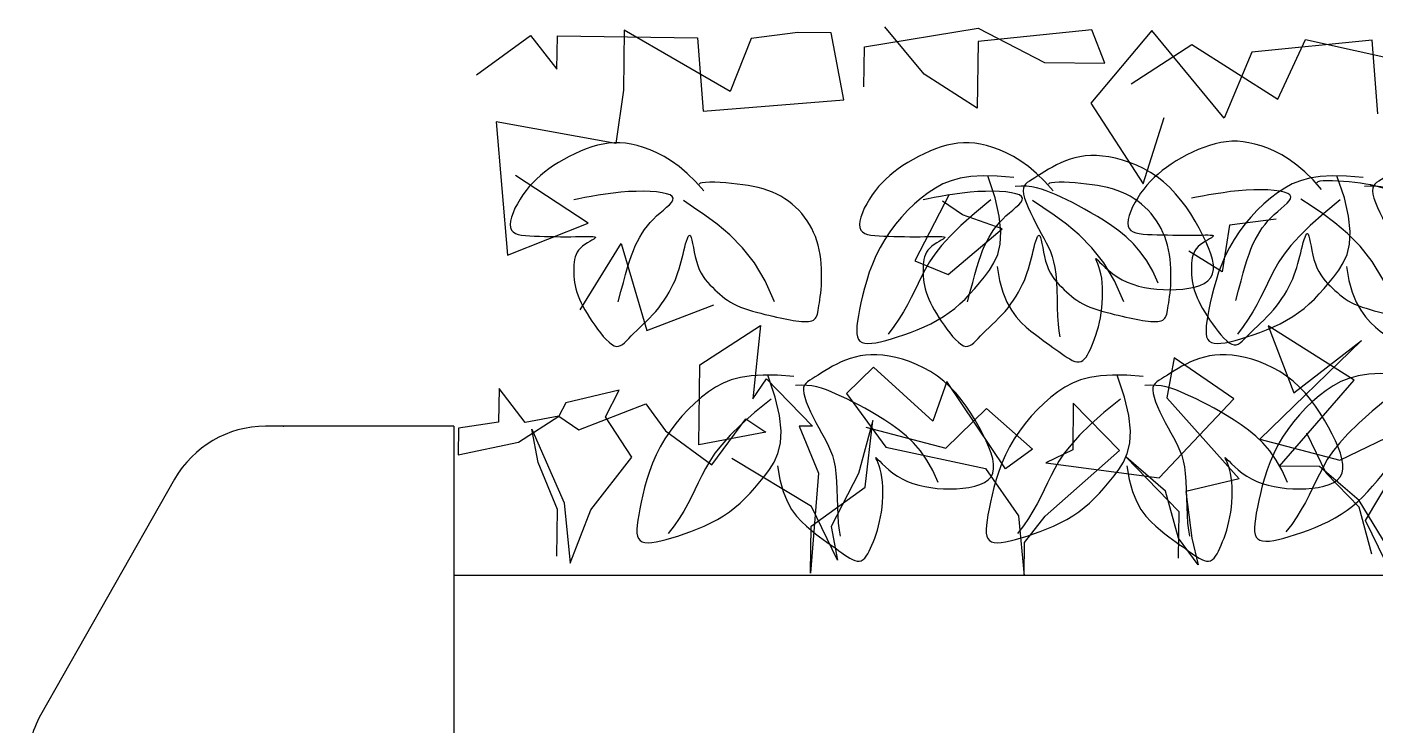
# Model space of a CAD drawing. Extents: x -1568 to -728, y -1287 to -990.
# Drawn here: x -955.934 to -952.704, y -1166.041 to -1164.368 of the extents above; entities that cross this region are included whole.
import ezdxf

# ---------------------------------------------------------------- set-up
doc = ezdxf.new("R2010")
doc.units = 0
doc.header["$LTSCALE"] = 5
doc.layers.get('0').update_dxf_attribs({"linetype": 'CONTINUOUS'})
for name, color, linetype in [('fz', 7, 'CONTINUOUS'), ('LH', 94, 'CONTINUOUS'), ('PP-COM', 7, 'CONTINUOUS'), ('尺寸标注', 2, 'CONTINUOUS'), ('绿化', 3, 'CONTINUOUS')]:
    doc.layers.add(name, color=color, linetype=linetype)

# ---------------------------------------------------------------- blocks, each defined once
blk = doc.blocks.new('cs2')
for p, q in [((4730.5877, 1071.789), (4730.1362, 1071.789)), ((4730.5877, 1071.789), (4730.5877, 1069.539)), ((4729.9188, 1071.6624), (4729.5975, 1071.0964))]:
    blk.add_line(p, q)
for centre, start, end in [((4730.1362, 1071.539), 90, 150.42), ((4729.815, 1070.973), 150.42, 180)]:
    blk.add_arc(centre, 0.25, start, end)
blk.add_point((4730.1798, 1071.789))
blk = doc.blocks.new('LIM43')
at = {"color": 98}
for p, q in [((942284.7649, 2579500.7787), (942284.7629, 2579500.6348)), ((942285.019, 2579500.6313), (942284.7649, 2579500.7787)), ((942285.1809, 2579500.773), (942285.0687, 2579500.7585)), ((942285.2609, 2579500.7719), (942285.1809, 2579500.773)), ((942285.2907, 2579500.6116), (942285.2609, 2579500.7719)), ((942285.3405, 2579500.7388), (942285.6132, 2579500.7831)), ((942285.4836, 2579500.6729), (942285.3891, 2579500.7861)), ((942285.8852, 2579500.7793), (942285.6127, 2579500.7511)), ((942285.6132, 2579500.7831), (942285.7721, 2579500.7009)), ((942286.0292, 2579500.7774), (942285.8828, 2579500.6035)), ((942285.9161, 2579500.699), (942285.8852, 2579500.7793)), ((942286.2023, 2579500.5672), (942286.0292, 2579500.7774)), ((942284.4114, 2579500.6716), (942284.5407, 2579500.7657)), ((942284.5407, 2579500.7657), (942284.6036, 2579500.6849)), ((942284.6036, 2579500.6849), (942284.6047, 2579500.7649)), ((942284.6047, 2579500.7649), (942284.9407, 2579500.7603)), ((942284.9407, 2579500.7603), (942284.9543, 2579500.5842)), ((942285.0687, 2579500.7585), (942285.019, 2579500.6313)), ((942285.6127, 2579500.7511), (942285.6105, 2579500.5912)), ((942285.9794, 2579500.6501), (942286.1247, 2579500.7441)), ((942286.1247, 2579500.7441), (942286.331, 2579500.6134)), ((942286.557, 2579500.7542), (942286.2685, 2579500.7261)), ((942286.331, 2579500.6134), (942286.397, 2579500.7564)), ((942286.397, 2579500.7564), (942286.7001, 2579500.6883)), ((942286.5706, 2579500.5781), (942286.557, 2579500.7542)), ((942285.3392, 2579500.6429), (942285.3405, 2579500.7388)), ((942286.2685, 2579500.7261), (942286.2023, 2579500.5672)), ((942285.7721, 2579500.7009), (942285.9161, 2579500.699)), ((942285.6105, 2579500.5912), (942285.4836, 2579500.6729)), ((942284.7629, 2579500.6348), (942284.7452, 2579500.5071)), ((942284.9543, 2579500.5842), (942285.2907, 2579500.6116)), ((942285.8828, 2579500.6035), (942286.0081, 2579500.4099)), ((942284.7452, 2579500.5071), (942284.4578, 2579500.559)), ((942284.4578, 2579500.559), (942284.4855, 2579500.2389)), ((942286.0081, 2579500.4099), (942286.0583, 2579500.5691)), ((942284.6786, 2579500.3162), (942284.5041, 2579500.4305)), ((942285.5437, 2579500.3843), (942285.4615, 2579500.2255)), ((942285.575, 2579500.3359), (942285.5275, 2579500.3685)), ((942285.6706, 2579500.3026), (942285.575, 2579500.3359)), ((942286.3271, 2579500.3256), (942286.2148, 2579500.3112)), ((942284.4855, 2579500.2389), (942284.6786, 2579500.3162)), ((942285.5411, 2579500.1925), (942285.6706, 2579500.3026)), ((942286.2148, 2579500.3112), (942286.1973, 2579500.1995)), ((942284.6597, 2579500.1086), (942284.7579, 2579500.2671)), ((942284.7579, 2579500.2671), (942284.8191, 2579500.0584)), ((942285.4615, 2579500.2255), (942285.5411, 2579500.1925)), ((942286.1973, 2579500.1995), (942286.118, 2579500.2485)), ((942284.8191, 2579500.0584), (942284.98, 2579500.1202)), ((942284.946, 2579499.9767), (942285.0913, 2579500.0707)), ((942285.0913, 2579500.0707), (942285.0729, 2579499.8951)), ((942286.5138, 2579499.9393), (942286.3076, 2579500.0701)), ((942286.3076, 2579500.0701), (942286.3694, 2579499.9093)), ((942286.5311, 2579500.035), (942286.2878, 2579499.7985)), ((942286.3694, 2579499.9093), (942286.5311, 2579500.035)), ((942284.9434, 2579499.7849), (942284.946, 2579499.9767)), ((942285.362, 2579499.9711), (942285.2971, 2579499.908)), ((942285.5043, 2579499.8412), (942285.362, 2579499.9711)), ((942286.0825, 2579499.9932), (942286.0652, 2579499.8975)), ((942286.2252, 2579499.8953), (942286.0825, 2579499.9932)), ((942285.0729, 2579499.8951), (942285.1056, 2579499.9426)), ((942285.1056, 2579499.9426), (942285.216, 2579499.8292)), ((942285.5376, 2579499.9367), (942285.5043, 2579499.8412)), ((942285.6787, 2579499.7269), (942285.5376, 2579499.9367)), ((942286.335, 2579499.7339), (942286.5138, 2579499.9393)), ((942284.4651, 2579499.9194), (942284.464, 2579499.8394)), ((942284.528, 2579499.8386), (942284.4651, 2579499.9194)), ((942284.7531, 2579499.9154), (942284.6247, 2579499.8852)), ((942284.7202, 2579499.8519), (942284.7531, 2579499.9154)), ((942285.2971, 2579499.908), (942285.3914, 2579499.7788)), ((942284.6247, 2579499.8852), (942284.6082, 2579499.8534)), ((942284.6558, 2579499.8208), (942284.8167, 2579499.8826)), ((942284.8167, 2579499.8826), (942284.8638, 2579499.818)), ((942285.5354, 2579499.7768), (942285.6327, 2579499.8714)), ((942285.6327, 2579499.8714), (942285.7434, 2579499.774)), ((942285.8409, 2579499.8846), (942285.8394, 2579499.7727)), ((942285.9514, 2579499.7711), (942285.8409, 2579499.8846)), ((942286.0465, 2579499.7059), (942286.2252, 2579499.8953)), ((942286.0652, 2579499.8975), (942286.2385, 2579499.7033)), ((942284.464, 2579499.8394), (942284.3678, 2579499.8248)), ((942284.5114, 2579499.7908), (942284.6082, 2579499.8534)), ((942284.6082, 2579499.8534), (942284.528, 2579499.8386)), ((942284.6082, 2579499.8534), (942284.6558, 2579499.8208)), ((942284.7829, 2579499.7551), (942284.7202, 2579499.8519)), ((942284.9747, 2579499.7365), (942285.0563, 2579499.8473)), ((942285.0563, 2579499.8473), (942285.1038, 2579499.8147)), ((942285.3603, 2579499.8432), (942285.3265, 2579499.7157)), ((942285.3421, 2579499.6835), (942285.3603, 2579499.8432)), ((942286.4792, 2579499.7479), (942286.7047, 2579499.8568)), ((942284.3678, 2579499.8248), (942284.3669, 2579499.7608)), ((942284.5587, 2579499.7422), (942284.5438, 2579499.8224)), ((942284.5438, 2579499.8224), (942284.6214, 2579499.6454)), ((942284.8638, 2579499.818), (942284.9747, 2579499.7365)), ((942285.1038, 2579499.8147), (942284.9434, 2579499.7849)), ((942285.216, 2579499.8292), (942285.184, 2579499.8296)), ((942285.184, 2579499.8296), (942285.2305, 2579499.717)), ((942285.344, 2579499.8274), (942285.5354, 2579499.7768)), ((942286.4468, 2579499.7164), (942286.4001, 2579499.813)), ((942284.3669, 2579499.7608), (942284.5114, 2579499.7908)), ((942285.3914, 2579499.7788), (942285.6307, 2579499.7276)), ((942285.7434, 2579499.774), (942285.6787, 2579499.7269)), ((942285.7732, 2579499.6137), (942285.9514, 2579499.7711)), ((942285.8394, 2579499.7727), (942285.775, 2579499.7416)), ((942286.2878, 2579499.7985), (942286.4792, 2579499.7479)), ((942284.6052, 2579499.6296), (942284.5587, 2579499.7422)), ((942284.6852, 2579499.6286), (942284.7829, 2579499.7551)), ((942285.2134, 2579499.6373), (942285.0229, 2579499.7518)), ((942285.775, 2579499.7416), (942286.0465, 2579499.7059)), ((942286.0621, 2579499.6737), (942285.9672, 2579499.7549)), ((942285.9672, 2579499.7549), (942286.0934, 2579499.6253)), ((942285.2305, 2579499.717), (942285.2112, 2579499.4775)), ((942285.3265, 2579499.7157), (942285.2608, 2579499.5887)), ((942285.6307, 2579499.7276), (942285.7092, 2579499.6146)), ((942286.431, 2579499.7326), (942286.335, 2579499.7339)), ((942286.5259, 2579499.6514), (942286.431, 2579499.7326)), ((942286.5257, 2579499.6354), (942286.4468, 2579499.7164)), ((942286.5412, 2579499.6032), (942286.6068, 2579499.7142)), ((942285.2128, 2579499.5894), (942285.3421, 2579499.6835)), ((942286.2385, 2579499.7033), (942286.1101, 2579499.673)), ((942284.6214, 2579499.6454), (942284.6354, 2579499.5013)), ((942286.0926, 2579499.5614), (942286.0621, 2579499.6737)), ((942286.1101, 2579499.673), (942286.1246, 2579499.5609)), ((942286.6041, 2579499.5224), (942286.5259, 2579499.6514)), ((942284.6037, 2579499.5177), (942284.6052, 2579499.6296)), ((942284.6354, 2579499.5013), (942284.6852, 2579499.6286)), ((942285.2757, 2579499.5086), (942285.2134, 2579499.6373)), ((942285.7092, 2579499.6146), (942285.7232, 2579499.4705)), ((942285.7243, 2579499.5504), (942285.7732, 2579499.6137)), ((942286.0934, 2579499.6253), (942286.0919, 2579499.5134)), ((942286.5561, 2579499.523), (942286.5257, 2579499.6354)), ((942285.2112, 2579499.4775), (942285.2128, 2579499.5894)), ((942285.2608, 2579499.5887), (942285.2757, 2579499.5086)), ((942286.5879, 2579499.5066), (942286.5412, 2579499.6032)), ((942285.7232, 2579499.4705), (942285.7243, 2579499.5504)), ((942286.1397, 2579499.4968), (942286.0926, 2579499.5614)), ((942286.1246, 2579499.5609), (942286.1397, 2579499.4968))]:
    blk.add_line(p, q, dxfattribs=at)
blk = doc.blocks.new('花')
at = {"layer": 'LH', "color": 12}
for p, q in [((0.5901, 0.4561), (0.5797, 0.4507)), ((0.6009, 0.461), (0.5901, 0.4561)), ((0.6123, 0.4652), (0.6009, 0.461)), ((0.6241, 0.4688), (0.6123, 0.4652)), ((0.6366, 0.4716), (0.6241, 0.4688)), ((0.6496, 0.4736), (0.6366, 0.4716)), ((0.6634, 0.4747), (0.6496, 0.4736)), ((0.6779, 0.4749), (0.6634, 0.4747)), ((0.6932, 0.4741), (0.6779, 0.4749)), ((0.7092, 0.4722), (0.6932, 0.4741)), ((0.7259, 0.4693), (0.7092, 0.4722)), ((0.7431, 0.4652), (0.7259, 0.4693)), ((0.7605, 0.4599), (0.7431, 0.4652)), ((0.7779, 0.4533), (0.7605, 0.4599)), ((0.7953, 0.4454), (0.7779, 0.4533)), ((0.5349, 0.4203), (0.5274, 0.4146)), ((0.5429, 0.4263), (0.5349, 0.4203)), ((0.5514, 0.4325), (0.5429, 0.4263)), ((0.5604, 0.4387), (0.5514, 0.4325)), ((0.5698, 0.4448), (0.5604, 0.4387)), ((0.5797, 0.4507), (0.5698, 0.4448)), ((0.8123, 0.4361), (0.7953, 0.4454)), ((0.8287, 0.4253), (0.8123, 0.4361)), ((0.8445, 0.4131), (0.8287, 0.4253)), ((-0.5567, 0.3892), (-0.5698, 0.3826)), ((-0.5435, 0.395), (-0.5567, 0.3892)), ((-0.5303, 0.4), (-0.5435, 0.395)), ((-0.5172, 0.4041), (-0.5303, 0.4)), ((-0.5041, 0.4071), (-0.5172, 0.4041)), ((-0.4909, 0.4092), (-0.5041, 0.4071)), ((-0.4776, 0.4103), (-0.4909, 0.4092)), ((-0.4639, 0.4103), (-0.4776, 0.4103)), ((-0.4498, 0.4093), (-0.4639, 0.4103)), ((-0.4351, 0.4072), (-0.4498, 0.4093)), ((-0.4197, 0.4041), (-0.4351, 0.4072)), ((-0.4036, 0.3998), (-0.4197, 0.4041)), ((-0.3867, 0.3941), (-0.4036, 0.3998)), ((-0.369, 0.3867), (-0.3867, 0.3941)), ((0.3425, 0.3937), (0.321, 0.3859)), ((0.3674, 0.3998), (0.3425, 0.3937)), ((0.3964, 0.4039), (0.3674, 0.3998)), ((0.4303, 0.4061), (0.3964, 0.4039)), ((0.4295, 0.3534), (0.4075, 0.4044)), ((0.47, 0.4062), (0.4303, 0.4061)), ((0.5023, 0.3878), (0.4891, 0.387)), ((0.4969, 0.3877), (0.4954, 0.3823)), ((0.4996, 0.3924), (0.4969, 0.3877)), ((0.5035, 0.3966), (0.4996, 0.3924)), ((0.5147, 0.3874), (0.5023, 0.3878)), ((0.5084, 0.4007), (0.5035, 0.3966)), ((0.5141, 0.4049), (0.5084, 0.4007)), ((0.5205, 0.4095), (0.5141, 0.4049)), ((0.5274, 0.4146), (0.5205, 0.4095)), ((0.8595, 0.3996), (0.8445, 0.4131)), ((0.8738, 0.3851), (0.8595, 0.3996)), ((-0.6078, 0.3596), (-0.6196, 0.3512)), ((-0.5955, 0.3677), (-0.6078, 0.3596)), ((-0.5828, 0.3754), (-0.5955, 0.3677)), ((-0.5698, 0.3826), (-0.5828, 0.3754)), ((-0.3504, 0.3772), (-0.369, 0.3867)), ((-0.331, 0.3653), (-0.3504, 0.3772)), ((-0.3106, 0.3508), (-0.331, 0.3653)), ((0.2851, 0.3652), (0.2691, 0.3526)), ((0.3021, 0.3764), (0.2851, 0.3652)), ((0.321, 0.3859), (0.3021, 0.3764)), ((0.4891, 0.387), (0.4751, 0.385)), ((0.4954, 0.3823), (0.4953, 0.3759)), ((0.4953, 0.3759), (0.4968, 0.3682)), ((0.4968, 0.3682), (0.5, 0.3591)), ((0.5, 0.3591), (0.5045, 0.3487)), ((0.5267, 0.3861), (0.5147, 0.3874)), ((0.5385, 0.3838), (0.5267, 0.3861)), ((0.5503, 0.3808), (0.5385, 0.3838)), ((0.5622, 0.3771), (0.5503, 0.3808)), ((0.5745, 0.373), (0.5622, 0.3771)), ((0.5875, 0.3683), (0.5745, 0.373)), ((0.601, 0.3633), (0.5875, 0.3683)), ((0.6152, 0.3577), (0.601, 0.3633)), ((0.63, 0.3515), (0.6152, 0.3577)), ((0.8872, 0.3699), (0.8738, 0.3851)), ((0.8998, 0.3542), (0.8872, 0.3699)), ((-0.6512, 0.3253), (-0.6605, 0.3163)), ((-0.6414, 0.334), (-0.6512, 0.3253)), ((-0.6308, 0.3427), (-0.6414, 0.334)), ((-0.6196, 0.3512), (-0.6308, 0.3427)), ((-0.2893, 0.3332), (-0.3106, 0.3508)), ((-0.267, 0.3124), (-0.2893, 0.3332)), ((-0.2776, 0.3296), (-0.2796, 0.3273)), ((-0.2724, 0.3315), (-0.2776, 0.3296)), ((-0.2646, 0.333), (-0.2724, 0.3315)), ((-0.2545, 0.3341), (-0.2646, 0.333)), ((-0.2428, 0.3349), (-0.2545, 0.3341)), ((-0.2299, 0.3354), (-0.2428, 0.3349)), ((-0.2163, 0.3356), (-0.2299, 0.3354)), ((-0.2025, 0.3355), (-0.2163, 0.3356)), ((-0.1889, 0.3352), (-0.2025, 0.3355)), ((-0.1756, 0.3347), (-0.1889, 0.3352)), ((-0.1627, 0.3338), (-0.1756, 0.3347)), ((-0.1502, 0.3326), (-0.1627, 0.3338)), ((-0.1379, 0.3309), (-0.1502, 0.3326)), ((-0.1261, 0.3288), (-0.1379, 0.3309)), ((-0.1145, 0.3262), (-0.1261, 0.3288)), ((-0.1034, 0.323), (-0.1145, 0.3262)), ((0.2384, 0.3231), (0.2238, 0.3066)), ((0.2535, 0.3385), (0.2384, 0.3231)), ((0.2691, 0.3526), (0.2535, 0.3385)), ((0.4201, 0.348), (0.3832, 0.3123)), ((0.4433, 0.3104), (0.4295, 0.3534)), ((0.5045, 0.3487), (0.5103, 0.3374)), ((0.5103, 0.3374), (0.5169, 0.3254)), ((0.5169, 0.3254), (0.5242, 0.3132)), ((0.6454, 0.3448), (0.63, 0.3515)), ((0.6615, 0.3373), (0.6454, 0.3448)), ((0.6782, 0.3292), (0.6615, 0.3373)), ((0.6956, 0.3202), (0.6782, 0.3292)), ((0.9116, 0.3382), (0.8998, 0.3542)), ((0.9225, 0.3222), (0.9116, 0.3382)), ((-0.6772, 0.2977), (-0.6847, 0.2879)), ((-0.6691, 0.3072), (-0.6772, 0.2977)), ((-0.6605, 0.3163), (-0.6691, 0.3072)), ((-0.4653, 0.2923), (-0.4836, 0.2888)), ((-0.447, 0.2954), (-0.4653, 0.2923)), ((-0.4289, 0.2977), (-0.447, 0.2954)), ((-0.4114, 0.2993), (-0.4289, 0.2977)), ((-0.3949, 0.3002), (-0.4114, 0.2993)), ((-0.3799, 0.3003), (-0.3949, 0.3002)), ((-0.3666, 0.2996), (-0.3799, 0.3003)), ((-0.3555, 0.2981), (-0.3666, 0.2996)), ((-0.3469, 0.2958), (-0.3555, 0.2981)), ((-0.3413, 0.2926), (-0.3469, 0.2958)), ((-0.3389, 0.2886), (-0.3413, 0.2926)), ((-0.0926, 0.3192), (-0.1034, 0.323)), ((-0.0822, 0.3148), (-0.0926, 0.3192)), ((-0.0723, 0.3098), (-0.0822, 0.3148)), ((-0.0627, 0.3043), (-0.0723, 0.3098)), ((-0.0535, 0.2983), (-0.0627, 0.3043)), ((-0.0448, 0.2918), (-0.0535, 0.2983)), ((-0.0365, 0.2849), (-0.0448, 0.2918)), ((0.2238, 0.3066), (0.21, 0.2891)), ((0.3832, 0.3123), (0.3533, 0.281)), ((0.45, 0.2744), (0.4433, 0.3104)), ((0.5242, 0.3132), (0.5318, 0.3009)), ((0.5318, 0.3009), (0.5395, 0.2889)), ((0.7136, 0.3104), (0.6956, 0.3202)), ((0.732, 0.2992), (0.7136, 0.3104)), ((0.7506, 0.2864), (0.732, 0.2992)), ((0.9325, 0.3065), (0.9225, 0.3222)), ((0.9415, 0.2913), (0.9325, 0.3065)), ((0.9494, 0.2767), (0.9415, 0.2913)), ((-0.6983, 0.267), (-0.7044, 0.2558)), ((-0.6917, 0.2777), (-0.6983, 0.267)), ((-0.6847, 0.2879), (-0.6917, 0.2777)), ((-0.5639, 0.2687), (-0.5755, 0.2654)), ((-0.5503, 0.2725), (-0.5639, 0.2687)), ((-0.5352, 0.2765), (-0.5503, 0.2725)), ((-0.5189, 0.2807), (-0.5352, 0.2765)), ((-0.5016, 0.2848), (-0.5189, 0.2807)), ((-0.4836, 0.2888), (-0.5016, 0.2848)), ((-0.3674, 0.2508), (-0.3598, 0.2584)), ((-0.3598, 0.2584), (-0.3528, 0.2656)), ((-0.3528, 0.2656), (-0.3467, 0.2722)), ((-0.3467, 0.2722), (-0.342, 0.2784)), ((-0.342, 0.2784), (-0.3393, 0.2838)), ((-0.3393, 0.2838), (-0.3389, 0.2886)), ((-0.2887, 0.2709), (-0.3142, 0.2852)), ((-0.2597, 0.2546), (-0.2887, 0.2709)), ((-0.0287, 0.2775), (-0.0365, 0.2849)), ((-0.0214, 0.2698), (-0.0287, 0.2775)), ((-0.0145, 0.2617), (-0.0214, 0.2698)), ((-0.0081, 0.2531), (-0.0145, 0.2617)), ((0.1971, 0.2707), (0.1851, 0.2516)), ((0.21, 0.2891), (0.1971, 0.2707)), ((0.3533, 0.281), (0.3296, 0.2535)), ((0.4509, 0.2443), (0.45, 0.2744)), ((0.5395, 0.2889), (0.547, 0.2775)), ((0.547, 0.2775), (0.554, 0.2669)), ((0.554, 0.2669), (0.5606, 0.2568)), ((0.7689, 0.2715), (0.7506, 0.2864)), ((0.7869, 0.254), (0.7689, 0.2715)), ((0.9559, 0.2627), (0.9494, 0.2767)), ((0.9608, 0.2496), (0.9559, 0.2627)), ((-0.7146, 0.2331), (-0.7184, 0.222)), ((-0.7098, 0.2444), (-0.7146, 0.2331)), ((-0.7044, 0.2558), (-0.7098, 0.2444)), ((-0.395, 0.2175), (-0.3887, 0.2263)), ((-0.3887, 0.2263), (-0.382, 0.2348)), ((-0.382, 0.2348), (-0.3749, 0.2429)), ((-0.3749, 0.2429), (-0.3674, 0.2508)), ((-0.2285, 0.2353), (-0.2597, 0.2546)), ((-0.1961, 0.2122), (-0.2285, 0.2353)), ((-0.0021, 0.2443), (-0.0081, 0.2531)), ((0.0033, 0.235), (-0.0021, 0.2443)), ((0.0082, 0.2254), (0.0033, 0.235)), ((0.1743, 0.232), (0.1648, 0.2119)), ((0.1851, 0.2516), (0.1743, 0.232)), ((0.311, 0.2291), (0.2967, 0.2074)), ((0.3296, 0.2535), (0.311, 0.2291)), ((0.4471, 0.2192), (0.4509, 0.2443)), ((0.5606, 0.2568), (0.5668, 0.2468)), ((0.5668, 0.2468), (0.5724, 0.2364)), ((0.5724, 0.2364), (0.5775, 0.2253)), ((0.682, 0.2284), (0.682, 0.2291)), ((0.682, 0.2291), (0.6836, 0.2281)), ((0.6831, 0.2259), (0.682, 0.2284)), ((0.6836, 0.2281), (0.6869, 0.2253)), ((0.8042, 0.2335), (0.7869, 0.254)), ((0.8205, 0.2097), (0.8042, 0.2335)), ((0.964, 0.2372), (0.9608, 0.2496)), ((0.9651, 0.2258), (0.964, 0.2372)), ((-0.7228, 0.2017), (-0.723, 0.1931)), ((-0.7212, 0.2114), (-0.7228, 0.2017)), ((-0.7184, 0.222), (-0.7212, 0.2114)), ((-0.4111, 0.1888), (-0.4061, 0.1988)), ((-0.4061, 0.1988), (-0.4008, 0.2084)), ((-0.4008, 0.2084), (-0.395, 0.2175)), ((-0.2986, 0.1891), (-0.297, 0.1952)), ((-0.297, 0.1952), (-0.2954, 0.2)), ((-0.2954, 0.2), (-0.2937, 0.203)), ((-0.2937, 0.203), (-0.2919, 0.2039)), ((-0.2919, 0.2039), (-0.29, 0.2024)), ((-0.29, 0.2024), (-0.288, 0.1984)), ((-0.288, 0.1984), (-0.2858, 0.1921)), ((-0.1637, 0.1842), (-0.1961, 0.2122)), ((0.0127, 0.2155), (0.0082, 0.2254)), ((0.0166, 0.2052), (0.0127, 0.2155)), ((0.02, 0.1945), (0.0166, 0.2052)), ((0.023, 0.1837), (0.02, 0.1945)), ((0.1648, 0.2119), (0.1566, 0.1916)), ((0.2967, 0.2074), (0.2857, 0.1875)), ((0.4305, 0.1797), (0.4399, 0.198)), ((0.4399, 0.198), (0.4471, 0.2192)), ((0.5775, 0.2253), (0.582, 0.2129)), ((0.582, 0.2129), (0.5861, 0.1991)), ((0.5861, 0.1991), (0.5896, 0.1832)), ((0.6852, 0.222), (0.6831, 0.2259)), ((0.688, 0.2166), (0.6852, 0.222)), ((0.6869, 0.2253), (0.6919, 0.221)), ((0.6911, 0.2099), (0.688, 0.2166)), ((0.6944, 0.202), (0.6911, 0.2099)), ((0.6919, 0.221), (0.6984, 0.2155)), ((0.6974, 0.1929), (0.6944, 0.202)), ((0.6984, 0.2155), (0.7063, 0.2092)), ((0.7063, 0.2092), (0.7154, 0.2025)), ((0.7154, 0.2025), (0.7257, 0.1957)), ((0.7257, 0.1957), (0.737, 0.1893)), ((0.8356, 0.182), (0.8205, 0.2097)), ((0.9459, 0.1911), (0.9544, 0.1981)), ((0.9544, 0.1981), (0.9605, 0.2062)), ((0.9605, 0.2062), (0.964, 0.2155)), ((0.964, 0.2155), (0.9651, 0.2258)), ((-0.723, 0.1931), (-0.7218, 0.1859)), ((-0.7218, 0.1859), (-0.7189, 0.1803)), ((-0.7189, 0.1803), (-0.7145, 0.1761)), ((-0.7145, 0.1761), (-0.7087, 0.1731)), ((-0.7087, 0.1731), (-0.7016, 0.1713)), ((-0.7016, 0.1713), (-0.6933, 0.1703)), ((-0.6933, 0.1703), (-0.6839, 0.17)), ((-0.6839, 0.17), (-0.6736, 0.1701)), ((-0.6736, 0.1701), (-0.6625, 0.1706)), ((-0.6625, 0.1706), (-0.6506, 0.1712)), ((-0.6506, 0.1712), (-0.6383, 0.1719)), ((-0.6383, 0.1719), (-0.6256, 0.1727)), ((-0.6256, 0.1727), (-0.6128, 0.1735)), ((-0.6128, 0.1735), (-0.6001, 0.1744)), ((-0.6001, 0.1744), (-0.5877, 0.1754)), ((-0.5877, 0.1754), (-0.5757, 0.1764)), ((-0.5757, 0.1764), (-0.5644, 0.1774)), ((-0.5644, 0.1774), (-0.5539, 0.1785)), ((-0.5539, 0.1785), (-0.5445, 0.1794)), ((-0.5445, 0.1794), (-0.5362, 0.1803)), ((-0.5348, 0.1647), (-0.5404, 0.1604)), ((-0.5362, 0.1803), (-0.5291, 0.1808)), ((-0.5294, 0.1686), (-0.5348, 0.1647)), ((-0.5245, 0.1721), (-0.5294, 0.1686)), ((-0.5291, 0.1808), (-0.5235, 0.1811)), ((-0.5204, 0.175), (-0.5245, 0.1721)), ((-0.5235, 0.1811), (-0.5194, 0.181)), ((-0.5176, 0.1774), (-0.5204, 0.175)), ((-0.5194, 0.181), (-0.517, 0.1804)), ((-0.5164, 0.1792), (-0.5176, 0.1774)), ((-0.517, 0.1804), (-0.5164, 0.1792)), ((-0.4236, 0.1558), (-0.4198, 0.1674)), ((-0.4198, 0.1674), (-0.4157, 0.1784)), ((-0.4157, 0.1784), (-0.4111, 0.1888)), ((-0.3042, 0.1569), (-0.3029, 0.1655)), ((-0.3029, 0.1655), (-0.3015, 0.1739)), ((-0.3015, 0.1739), (-0.3001, 0.1819)), ((-0.3001, 0.1819), (-0.2986, 0.1891)), ((-0.2858, 0.1921), (-0.2835, 0.184)), ((-0.2835, 0.184), (-0.2809, 0.1747)), ((-0.2809, 0.1747), (-0.278, 0.1644)), ((-0.278, 0.1644), (-0.2747, 0.1537)), ((-0.1322, 0.1503), (-0.1637, 0.1842)), ((0.0254, 0.1727), (0.023, 0.1837)), ((0.0275, 0.1617), (0.0254, 0.1727)), ((0.0291, 0.1507), (0.0275, 0.1617)), ((0.1498, 0.1712), (0.1441, 0.1509)), ((0.1566, 0.1916), (0.1498, 0.1712)), ((0.277, 0.169), (0.2696, 0.1513)), ((0.2857, 0.1875), (0.277, 0.169)), ((0.4096, 0.1478), (0.42, 0.1633)), ((0.42, 0.1633), (0.4305, 0.1797)), ((0.4485, 0.19), (0.4569, 0.1573)), ((0.5896, 0.1832), (0.5926, 0.1651)), ((0.5926, 0.1651), (0.5952, 0.1453)), ((0.7001, 0.1829), (0.6974, 0.1929)), ((0.7023, 0.1721), (0.7001, 0.1829)), ((0.704, 0.1607), (0.7023, 0.1721)), ((0.737, 0.1893), (0.7492, 0.1834)), ((0.7492, 0.1834), (0.762, 0.1786)), ((0.762, 0.1786), (0.7756, 0.1747)), ((0.7756, 0.1747), (0.7896, 0.1717)), ((0.7896, 0.1717), (0.8042, 0.1696)), ((0.8042, 0.1696), (0.8191, 0.1684)), ((0.8191, 0.1684), (0.8343, 0.1679)), ((0.8343, 0.1679), (0.8496, 0.1682)), ((0.8496, 0.1682), (0.8651, 0.1692)), ((0.8651, 0.1692), (0.8805, 0.1708)), ((0.8805, 0.1708), (0.8956, 0.1732)), ((0.8956, 0.1732), (0.91, 0.1763)), ((0.91, 0.1763), (0.9234, 0.1803)), ((0.9234, 0.1803), (0.9355, 0.1852)), ((0.9355, 0.1852), (0.9459, 0.1911)), ((-0.5595, 0.1347), (-0.5611, 0.1289)), ((-0.5573, 0.1403), (-0.5595, 0.1347)), ((-0.5543, 0.1457), (-0.5573, 0.1403)), ((-0.5504, 0.1509), (-0.5543, 0.1457)), ((-0.5457, 0.1558), (-0.5504, 0.1509)), ((-0.5404, 0.1604), (-0.5457, 0.1558)), ((-0.4339, 0.1144), (-0.4305, 0.1297)), ((-0.4305, 0.1297), (-0.4272, 0.1434)), ((-0.4272, 0.1434), (-0.4236, 0.1558)), ((-0.3105, 0.1212), (-0.3087, 0.1303)), ((-0.3087, 0.1303), (-0.3071, 0.1393)), ((-0.3071, 0.1393), (-0.3056, 0.1482)), ((-0.3056, 0.1482), (-0.3042, 0.1569)), ((-0.2747, 0.1537), (-0.2711, 0.1431)), ((-0.2711, 0.1431), (-0.2669, 0.1331)), ((-0.2669, 0.1331), (-0.2623, 0.1239)), ((-0.1029, 0.1097), (-0.1322, 0.1503)), ((0.0304, 0.1399), (0.0291, 0.1507)), ((0.0313, 0.1293), (0.0304, 0.1399)), ((0.0319, 0.1191), (0.0313, 0.1293)), ((0.1395, 0.1311), (0.1357, 0.1118)), ((0.1441, 0.1509), (0.1395, 0.1311)), ((0.2628, 0.1338), (0.2561, 0.1163)), ((0.2696, 0.1513), (0.2628, 0.1338)), ((0.3887, 0.1192), (0.3992, 0.1331)), ((0.3992, 0.1331), (0.4096, 0.1478)), ((0.4569, 0.1573), (0.4671, 0.1299)), ((0.4671, 0.1299), (0.4785, 0.1072)), ((0.5952, 0.1453), (0.5976, 0.1247)), ((0.7053, 0.1487), (0.704, 0.1607)), ((0.7061, 0.1365), (0.7053, 0.1487)), ((0.7065, 0.1242), (0.7061, 0.1365)), ((-0.5626, 0.1166), (-0.5627, 0.1101)), ((-0.5627, 0.1101), (-0.5625, 0.1035)), ((-0.5621, 0.1228), (-0.5626, 0.1166)), ((-0.5625, 0.1035), (-0.5621, 0.0967)), ((-0.5611, 0.1289), (-0.5621, 0.1228)), ((-0.4411, 0.0775), (-0.4374, 0.0971)), ((-0.4374, 0.0971), (-0.4339, 0.1144)), ((-0.3181, 0.0929), (-0.3152, 0.1025)), ((-0.3152, 0.1025), (-0.3127, 0.112)), ((-0.3127, 0.112), (-0.3105, 0.1212)), ((-0.2623, 0.1239), (-0.2572, 0.1156)), ((-0.2572, 0.1156), (-0.2517, 0.108)), ((-0.2517, 0.108), (-0.246, 0.1012)), ((-0.246, 0.1012), (-0.24, 0.0949)), ((-0.0767, 0.0613), (-0.1029, 0.1097)), ((0.0323, 0.1094), (0.0319, 0.1191)), ((0.0322, 0.0913), (0.0324, 0.1001)), ((0.0324, 0.1001), (0.0323, 0.1094)), ((0.1357, 0.1118), (0.1327, 0.0934)), ((0.2492, 0.0987), (0.2418, 0.081)), ((0.2561, 0.1163), (0.2492, 0.0987)), ((0.3669, 0.0935), (0.378, 0.106)), ((0.378, 0.106), (0.3887, 0.1192)), ((0.4785, 0.1072), (0.4909, 0.0886)), ((0.5976, 0.1247), (0.5999, 0.1039)), ((0.5999, 0.1039), (0.6024, 0.0837)), ((0.7049, 0.0884), (0.7059, 0.1)), ((0.7059, 0.1), (0.7064, 0.112)), ((0.7064, 0.112), (0.7065, 0.1242)), ((-0.5621, 0.0967), (-0.5614, 0.0897)), ((-0.5614, 0.0897), (-0.5605, 0.0825)), ((-0.5605, 0.0825), (-0.5592, 0.0752)), ((-0.5592, 0.0752), (-0.5576, 0.0678)), ((-0.5576, 0.0678), (-0.5555, 0.0603)), ((-0.4452, 0.0553), (-0.4411, 0.0775)), ((-0.3299, 0.0634), (-0.3255, 0.0733)), ((-0.3255, 0.0733), (-0.3216, 0.0832)), ((-0.3216, 0.0832), (-0.3181, 0.0929)), ((-0.24, 0.0949), (-0.2338, 0.0891)), ((-0.2338, 0.0891), (-0.2276, 0.0837)), ((-0.2276, 0.0837), (-0.2213, 0.0785)), ((-0.2213, 0.0785), (-0.215, 0.0735)), ((-0.215, 0.0735), (-0.2087, 0.0688)), ((-0.2087, 0.0688), (-0.2022, 0.0642)), ((0.0306, 0.0614), (0.0311, 0.068)), ((0.0311, 0.068), (0.0316, 0.0753)), ((0.0316, 0.0753), (0.032, 0.083)), ((0.032, 0.083), (0.0322, 0.0913)), ((0.1303, 0.076), (0.1284, 0.0599)), ((0.1327, 0.0934), (0.1303, 0.076)), ((0.2418, 0.081), (0.2336, 0.063)), ((0.3298, 0.0598), (0.343, 0.0704)), ((0.343, 0.0704), (0.3553, 0.0816)), ((0.3553, 0.0816), (0.3669, 0.0935)), ((0.4909, 0.0886), (0.5039, 0.0735)), ((0.5039, 0.0735), (0.5169, 0.0613)), ((0.6024, 0.0837), (0.6051, 0.0649)), ((0.6051, 0.0649), (0.6083, 0.0483)), ((0.6997, 0.0561), (0.7018, 0.0664)), ((0.7018, 0.0664), (0.7035, 0.0772)), ((0.7035, 0.0772), (0.7049, 0.0884)), ((-0.5555, 0.0603), (-0.553, 0.0526)), ((-0.553, 0.0526), (-0.55, 0.0448)), ((-0.55, 0.0448), (-0.5465, 0.0369)), ((-0.5465, 0.0369), (-0.5425, 0.0289)), ((-0.4497, 0.0301), (-0.4452, 0.0553)), ((-0.3517, 0.0243), (-0.3456, 0.0338)), ((-0.3456, 0.0338), (-0.34, 0.0436)), ((-0.34, 0.0436), (-0.3347, 0.0534)), ((-0.3347, 0.0534), (-0.3299, 0.0634)), ((-0.2022, 0.0642), (-0.1956, 0.0598)), ((-0.1956, 0.0598), (-0.1886, 0.0557)), ((-0.1886, 0.0557), (-0.1813, 0.0518)), ((-0.1813, 0.0518), (-0.1735, 0.0483)), ((-0.1735, 0.0483), (-0.1652, 0.045)), ((-0.1652, 0.045), (-0.1563, 0.0421)), ((-0.1563, 0.0421), (-0.1469, 0.0394)), ((-0.1469, 0.0394), (-0.1371, 0.0371)), ((-0.1371, 0.0371), (-0.1271, 0.0349)), ((-0.1271, 0.0349), (-0.1169, 0.033)), ((-0.1169, 0.033), (-0.1068, 0.0312)), ((0.0248, 0.0302), (0.0264, 0.0331)), ((0.0264, 0.0331), (0.0276, 0.0365)), ((0.0276, 0.0365), (0.0285, 0.0404)), ((0.0285, 0.0404), (0.0291, 0.0448)), ((0.0291, 0.0448), (0.0296, 0.0498)), ((0.0296, 0.0498), (0.0301, 0.0553)), ((0.0301, 0.0553), (0.0306, 0.0614)), ((0.1269, 0.0452), (0.1258, 0.032)), ((0.1284, 0.0599), (0.1269, 0.0452)), ((0.2243, 0.0446), (0.2137, 0.0259)), ((0.2336, 0.063), (0.2243, 0.0446)), ((0.2856, 0.0315), (0.3009, 0.0403)), ((0.3009, 0.0403), (0.3157, 0.0498)), ((0.3157, 0.0498), (0.3298, 0.0598)), ((0.5169, 0.0613), (0.5297, 0.0512)), ((0.5297, 0.0512), (0.5418, 0.0427)), ((0.5418, 0.0427), (0.553, 0.0353)), ((0.553, 0.0353), (0.5633, 0.0287)), ((0.6083, 0.0483), (0.6121, 0.0346)), ((0.6925, 0.0279), (0.6951, 0.0368)), ((0.6951, 0.0368), (0.6975, 0.0462)), ((0.6975, 0.0462), (0.6997, 0.0561)), ((-0.5425, 0.0289), (-0.538, 0.0208)), ((-0.538, 0.0208), (-0.533, 0.0126)), ((-0.533, 0.0126), (-0.5275, 0.0043)), ((-0.5275, 0.0043), (-0.5215, -0.0042)), ((-0.3719, -0.0028), (-0.3649, 0.0059)), ((-0.3649, 0.0059), (-0.3581, 0.015)), ((-0.3581, 0.015), (-0.3517, 0.0243)), ((-0.1068, 0.0312), (-0.0968, 0.0296)), ((-0.0968, 0.0296), (-0.087, 0.0281)), ((-0.087, 0.0281), (-0.0776, 0.0267)), ((-0.0776, 0.0267), (-0.0685, 0.0254)), ((-0.0685, 0.0254), (-0.0598, 0.0242)), ((-0.0598, 0.0242), (-0.0514, 0.0232)), ((-0.0514, 0.0232), (-0.0434, 0.0222)), ((-0.0434, 0.0222), (-0.0357, 0.0214)), ((-0.0357, 0.0214), (-0.0283, 0.0208)), ((-0.0283, 0.0208), (-0.0213, 0.0204)), ((-0.0213, 0.0204), (-0.0145, 0.0201)), ((-0.0145, 0.0201), (-0.0082, 0.0201)), ((-0.0082, 0.0201), (-0.0022, 0.0202)), ((-0.0022, 0.0202), (0.0033, 0.0207)), ((0.0033, 0.0207), (0.0084, 0.0214)), ((0.0084, 0.0214), (0.0129, 0.0225)), ((0.0129, 0.0225), (0.0168, 0.0238)), ((0.0168, 0.0238), (0.0201, 0.0256)), ((0.0201, 0.0256), (0.0228, 0.0277)), ((0.0228, 0.0277), (0.0248, 0.0302)), ((0.1258, 0.032), (0.1253, 0.0203)), ((0.1253, 0.0203), (0.1255, 0.0101)), ((0.1255, 0.0101), (0.1265, 0.0014)), ((0.1265, 0.0014), (0.1284, -0.0058)), ((0.2137, 0.0259), (0.2013, 0.0065)), ((0.2103, -0.0035), (0.2244, 0.0022)), ((0.2244, 0.0022), (0.2392, 0.0086)), ((0.2392, 0.0086), (0.2545, 0.0156)), ((0.2545, 0.0156), (0.2701, 0.0232)), ((0.2701, 0.0232), (0.2856, 0.0315)), ((0.5633, 0.0287), (0.5727, 0.0228)), ((0.5727, 0.0228), (0.5814, 0.0174)), ((0.5814, 0.0174), (0.5896, 0.0126)), ((0.5896, 0.0126), (0.5974, 0.008)), ((0.5974, 0.008), (0.6048, 0.0037)), ((0.6048, 0.0037), (0.6121, -0.0006)), ((0.6817, -0.0025), (0.6845, 0.0041)), ((0.6845, 0.0041), (0.6873, 0.0115)), ((0.6873, 0.0115), (0.6899, 0.0194)), ((0.6899, 0.0194), (0.6925, 0.0279)), ((-0.5215, -0.0042), (-0.5151, -0.0128)), ((-0.5151, -0.0128), (-0.5083, -0.0215)), ((-0.5083, -0.0215), (-0.501, -0.0304)), ((-0.501, -0.0304), (-0.4935, -0.0391)), ((-0.3997, -0.0346), (-0.393, -0.0271)), ((-0.393, -0.0271), (-0.386, -0.0193)), ((-0.386, -0.0193), (-0.379, -0.0112)), ((-0.379, -0.0112), (-0.3719, -0.0028)), ((0.1284, -0.0058), (0.1313, -0.0115)), ((0.1313, -0.0115), (0.1354, -0.0157)), ((0.1354, -0.0157), (0.1407, -0.0184)), ((0.1407, -0.0184), (0.1473, -0.0196)), ((0.1473, -0.0196), (0.155, -0.0196)), ((0.155, -0.0196), (0.1639, -0.0183)), ((0.1639, -0.0183), (0.1739, -0.016)), ((0.1739, -0.016), (0.185, -0.0127)), ((0.185, -0.0127), (0.1971, -0.0085)), ((0.1971, -0.0085), (0.2103, -0.0035)), ((0.6121, -0.0006), (0.6193, -0.0049)), ((0.6193, -0.0049), (0.6263, -0.009)), ((0.6263, -0.009), (0.6332, -0.0129)), ((0.6332, -0.0129), (0.6399, -0.0162)), ((0.6399, -0.0162), (0.6462, -0.019)), ((0.6462, -0.019), (0.6522, -0.0209)), ((0.6522, -0.0209), (0.6578, -0.0218)), ((0.6578, -0.0218), (0.6628, -0.0215)), ((0.6628, -0.0215), (0.6674, -0.02)), ((0.6674, -0.02), (0.6715, -0.0172)), ((0.6715, -0.0172), (0.6752, -0.0133)), ((0.6752, -0.0133), (0.6786, -0.0084)), ((0.6786, -0.0084), (0.6817, -0.0025)), ((-0.4935, -0.0391), (-0.4858, -0.0475)), ((-0.4858, -0.0475), (-0.4782, -0.0552)), ((-0.4782, -0.0552), (-0.4707, -0.0622)), ((-0.4707, -0.0622), (-0.4634, -0.068)), ((-0.4264, -0.0663), (-0.4219, -0.061)), ((-0.4219, -0.061), (-0.4171, -0.0551)), ((-0.4171, -0.0551), (-0.4119, -0.0486)), ((-0.4119, -0.0486), (-0.406, -0.0418)), ((-0.406, -0.0418), (-0.3997, -0.0346)), ((0.105, -0.0634), (0.0946, -0.0688)), ((0.1159, -0.0585), (0.105, -0.0634)), ((0.1272, -0.0543), (0.1159, -0.0585)), ((0.139, -0.0507), (0.1272, -0.0543)), ((0.1515, -0.0479), (0.139, -0.0507)), ((0.1645, -0.0459), (0.1515, -0.0479)), ((0.1783, -0.0448), (0.1645, -0.0459)), ((0.1928, -0.0446), (0.1783, -0.0448)), ((0.2081, -0.0454), (0.1928, -0.0446)), ((0.2241, -0.0473), (0.2081, -0.0454)), ((0.2408, -0.0502), (0.2241, -0.0473)), ((0.258, -0.0543), (0.2408, -0.0502)), ((0.2754, -0.0596), (0.258, -0.0543)), ((0.2929, -0.0662), (0.2754, -0.0596)), ((-0.4634, -0.068), (-0.4567, -0.0725)), ((-0.4567, -0.0725), (-0.4504, -0.0754)), ((-0.4504, -0.0754), (-0.4449, -0.0765)), ((-0.4449, -0.0765), (-0.4398, -0.0759)), ((-0.4398, -0.0759), (-0.4352, -0.0739)), ((-0.4352, -0.0739), (-0.4308, -0.0707)), ((-0.4308, -0.0707), (-0.4264, -0.0663)), ((0.0578, -0.0932), (0.0498, -0.0992)), ((0.0663, -0.087), (0.0578, -0.0932)), ((0.0753, -0.0808), (0.0663, -0.087)), ((0.0847, -0.0747), (0.0753, -0.0808)), ((0.0946, -0.0688), (0.0847, -0.0747)), ((0.3102, -0.0741), (0.2929, -0.0662)), ((0.3272, -0.0834), (0.3102, -0.0741)), ((0.3436, -0.0942), (0.3272, -0.0834)), ((0.3594, -0.1064), (0.3436, -0.0942)), ((-0.1426, -0.1258), (-0.1641, -0.1336)), ((-0.1177, -0.1197), (-0.1426, -0.1258)), ((-0.0887, -0.1156), (-0.1177, -0.1197)), ((-0.0548, -0.1134), (-0.0887, -0.1156)), ((-0.0555, -0.1661), (-0.0776, -0.1151)), ((-0.0151, -0.1133), (-0.0548, -0.1134)), ((0.0145, -0.1271), (0.0118, -0.1318)), ((0.0184, -0.1229), (0.0145, -0.1271)), ((0.0233, -0.1188), (0.0184, -0.1229)), ((0.029, -0.1146), (0.0233, -0.1188)), ((0.0354, -0.11), (0.029, -0.1146)), ((0.0423, -0.1049), (0.0354, -0.11)), ((0.0498, -0.0992), (0.0423, -0.1049)), ((0.3744, -0.1199), (0.3594, -0.1064)), ((0.3887, -0.1344), (0.3744, -0.1199)), ((-0.2, -0.1543), (-0.216, -0.1669)), ((-0.183, -0.1431), (-0.2, -0.1543)), ((-0.1641, -0.1336), (-0.183, -0.1431)), ((0.0041, -0.1325), (-0.0099, -0.1345)), ((0.0172, -0.1317), (0.0041, -0.1325)), ((0.0103, -0.1372), (0.0102, -0.1436)), ((0.0102, -0.1436), (0.0117, -0.1513)), ((0.0118, -0.1318), (0.0103, -0.1372)), ((0.0117, -0.1513), (0.0149, -0.1604)), ((0.0149, -0.1604), (0.0195, -0.1708)), ((0.0296, -0.1321), (0.0172, -0.1317)), ((0.0416, -0.1334), (0.0296, -0.1321)), ((0.0534, -0.1357), (0.0416, -0.1334)), ((0.0652, -0.1387), (0.0534, -0.1357)), ((0.0771, -0.1424), (0.0652, -0.1387)), ((0.0894, -0.1465), (0.0771, -0.1424)), ((0.1024, -0.1512), (0.0894, -0.1465)), ((0.1159, -0.1562), (0.1024, -0.1512)), ((0.1301, -0.1618), (0.1159, -0.1562)), ((0.4021, -0.1496), (0.3887, -0.1344)), ((0.4147, -0.1653), (0.4021, -0.1496)), ((-0.2316, -0.181), (-0.2467, -0.1964)), ((-0.216, -0.1669), (-0.2316, -0.181)), ((-0.0649, -0.1715), (-0.1019, -0.2072)), ((-0.0418, -0.2091), (-0.0555, -0.1661)), ((0.0195, -0.1708), (0.0252, -0.1821)), ((0.0252, -0.1821), (0.0318, -0.1941)), ((0.1449, -0.168), (0.1301, -0.1618)), ((0.1603, -0.1747), (0.1449, -0.168)), ((0.1764, -0.1822), (0.1603, -0.1747)), ((0.1932, -0.1903), (0.1764, -0.1822)), ((0.2105, -0.1993), (0.1932, -0.1903)), ((0.4265, -0.1813), (0.4147, -0.1653)), ((0.4374, -0.1973), (0.4265, -0.1813)), ((-0.2612, -0.2129), (-0.2751, -0.2304)), ((-0.2467, -0.1964), (-0.2612, -0.2129)), ((-0.1019, -0.2072), (-0.1318, -0.2385)), ((-0.0351, -0.2451), (-0.0418, -0.2091)), ((0.0318, -0.1941), (0.0391, -0.2063)), ((0.0391, -0.2063), (0.0467, -0.2186)), ((0.0467, -0.2186), (0.0544, -0.2306)), ((0.2285, -0.2091), (0.2105, -0.1993)), ((0.2469, -0.2203), (0.2285, -0.2091)), ((0.2655, -0.2331), (0.2469, -0.2203)), ((0.4474, -0.213), (0.4374, -0.1973)), ((0.4564, -0.2282), (0.4474, -0.213)), ((-0.288, -0.2488), (-0.3, -0.2679)), ((-0.2751, -0.2304), (-0.288, -0.2488)), ((-0.1318, -0.2385), (-0.1555, -0.266)), ((-0.0342, -0.2752), (-0.0351, -0.2451)), ((0.0544, -0.2306), (0.0619, -0.242)), ((0.0619, -0.242), (0.069, -0.2526)), ((0.069, -0.2526), (0.0756, -0.2627)), ((0.2838, -0.248), (0.2655, -0.2331)), ((0.3018, -0.2655), (0.2838, -0.248)), ((0.4643, -0.2428), (0.4564, -0.2282)), ((0.4708, -0.2568), (0.4643, -0.2428)), ((0.4758, -0.2699), (0.4708, -0.2568)), ((-0.3108, -0.2875), (-0.3203, -0.3076)), ((-0.3, -0.2679), (-0.3108, -0.2875)), ((-0.174, -0.2904), (-0.1884, -0.3121)), ((-0.1555, -0.266), (-0.174, -0.2904)), ((-0.038, -0.3003), (-0.0342, -0.2752)), ((0.0756, -0.2627), (0.0817, -0.2727)), ((0.0817, -0.2727), (0.0873, -0.2831)), ((0.0873, -0.2831), (0.0924, -0.2942)), ((0.1969, -0.2911), (0.197, -0.2904)), ((0.197, -0.2904), (0.1985, -0.2914)), ((0.3191, -0.286), (0.3018, -0.2655)), ((0.3354, -0.3098), (0.3191, -0.286)), ((0.4789, -0.2823), (0.4758, -0.2699)), ((0.48, -0.2937), (0.4789, -0.2823)), ((-0.3203, -0.3076), (-0.3285, -0.3279)), ((-0.1884, -0.3121), (-0.1994, -0.332)), ((-0.0546, -0.3398), (-0.0452, -0.3214)), ((-0.0452, -0.3214), (-0.038, -0.3003)), ((0.0924, -0.2942), (0.097, -0.3065)), ((0.097, -0.3065), (0.101, -0.3204)), ((0.101, -0.3204), (0.1045, -0.3363)), ((0.198, -0.2936), (0.1969, -0.2911)), ((0.2001, -0.2975), (0.198, -0.2936)), ((0.1985, -0.2914), (0.2019, -0.2942)), ((0.2029, -0.3029), (0.2001, -0.2975)), ((0.2019, -0.2942), (0.2068, -0.2985)), ((0.206, -0.3096), (0.2029, -0.3029)), ((0.2093, -0.3175), (0.206, -0.3096)), ((0.2068, -0.2985), (0.2133, -0.304)), ((0.2123, -0.3266), (0.2093, -0.3175)), ((0.2133, -0.304), (0.2212, -0.3103)), ((0.2212, -0.3103), (0.2304, -0.317)), ((0.2304, -0.317), (0.2406, -0.3238)), ((0.3505, -0.3375), (0.3354, -0.3098)), ((0.4609, -0.3284), (0.4693, -0.3214)), ((0.4693, -0.3214), (0.4754, -0.3133)), ((0.4754, -0.3133), (0.4789, -0.304)), ((0.4789, -0.304), (0.48, -0.2937)), ((-0.3353, -0.3483), (-0.341, -0.3686)), ((-0.3285, -0.3279), (-0.3353, -0.3483)), ((-0.2081, -0.3505), (-0.2155, -0.3682)), ((-0.1994, -0.332), (-0.2081, -0.3505)), ((-0.065, -0.3562), (-0.0546, -0.3398)), ((-0.0366, -0.3295), (-0.0282, -0.3622)), ((0.1045, -0.3363), (0.1075, -0.3544)), ((0.1075, -0.3544), (0.1101, -0.3742)), ((0.215, -0.3366), (0.2123, -0.3266)), ((0.2172, -0.3474), (0.215, -0.3366)), ((0.2189, -0.3588), (0.2172, -0.3474)), ((0.2406, -0.3238), (0.2519, -0.3302)), ((0.2519, -0.3302), (0.2641, -0.3361)), ((0.2641, -0.3361), (0.2769, -0.3409)), ((0.2769, -0.3409), (0.2905, -0.3448)), ((0.2905, -0.3448), (0.3046, -0.3478)), ((0.3046, -0.3478), (0.3191, -0.3499)), ((0.3191, -0.3499), (0.334, -0.3511)), ((0.334, -0.3511), (0.3492, -0.3516)), ((0.3492, -0.3516), (0.3645, -0.3513)), ((0.3645, -0.3513), (0.38, -0.3503)), ((0.38, -0.3503), (0.3954, -0.3487)), ((0.3954, -0.3487), (0.4105, -0.3463)), ((0.4105, -0.3463), (0.4249, -0.3432)), ((0.4249, -0.3432), (0.4383, -0.3392)), ((0.4383, -0.3392), (0.4504, -0.3343)), ((0.4504, -0.3343), (0.4609, -0.3284)), ((-0.341, -0.3686), (-0.3456, -0.3884)), ((-0.2223, -0.3857), (-0.229, -0.4032)), ((-0.2155, -0.3682), (-0.2223, -0.3857)), ((-0.0963, -0.4003), (-0.0859, -0.3864)), ((-0.0859, -0.3864), (-0.0755, -0.3717)), ((-0.0755, -0.3717), (-0.065, -0.3562)), ((-0.0282, -0.3622), (-0.018, -0.3896)), ((0.1101, -0.3742), (0.1125, -0.3948)), ((0.2202, -0.3708), (0.2189, -0.3588)), ((0.221, -0.383), (0.2202, -0.3708)), ((0.2214, -0.3953), (0.221, -0.383)), ((-0.3494, -0.4077), (-0.3524, -0.4261)), ((-0.3456, -0.3884), (-0.3494, -0.4077)), ((-0.229, -0.4032), (-0.2359, -0.4208)), ((-0.1182, -0.426), (-0.1071, -0.4135)), ((-0.1071, -0.4135), (-0.0963, -0.4003)), ((-0.018, -0.3896), (-0.0066, -0.4123)), ((-0.0066, -0.4123), (0.0058, -0.4309)), ((0.1125, -0.3948), (0.1148, -0.4156)), ((0.1148, -0.4156), (0.1173, -0.4358)), ((0.2198, -0.4311), (0.2208, -0.4195)), ((0.2208, -0.4195), (0.2213, -0.4075)), ((0.2213, -0.4075), (0.2214, -0.3953)), ((-0.3547, -0.4435), (-0.3567, -0.4596)), ((-0.3524, -0.4261), (-0.3547, -0.4435)), ((-0.2433, -0.4385), (-0.2515, -0.4565)), ((-0.2359, -0.4208), (-0.2433, -0.4385)), ((-0.1553, -0.4597), (-0.1421, -0.4491)), ((-0.1421, -0.4491), (-0.1298, -0.4379)), ((-0.1298, -0.4379), (-0.1182, -0.426)), ((0.0058, -0.4309), (0.0188, -0.446)), ((0.0188, -0.446), (0.0318, -0.4582)), ((0.1173, -0.4358), (0.12, -0.4546)), ((0.2167, -0.4531), (0.2184, -0.4423)), ((0.2184, -0.4423), (0.2198, -0.4311)), ((-0.3582, -0.4743), (-0.3593, -0.4875)), ((-0.3567, -0.4596), (-0.3582, -0.4743)), ((-0.2607, -0.4749), (-0.2714, -0.4936)), ((-0.2515, -0.4565), (-0.2607, -0.4749)), ((-0.1995, -0.488), (-0.1842, -0.4792)), ((-0.1842, -0.4792), (-0.1694, -0.4697)), ((-0.1694, -0.4697), (-0.1553, -0.4597)), ((0.0318, -0.4582), (0.0446, -0.4683)), ((0.0446, -0.4683), (0.0568, -0.4768)), ((0.0568, -0.4768), (0.0679, -0.4842)), ((0.0679, -0.4842), (0.0782, -0.4908)), ((0.12, -0.4546), (0.1232, -0.4712)), ((0.1232, -0.4712), (0.127, -0.4849)), ((0.2074, -0.4916), (0.21, -0.4827)), ((0.21, -0.4827), (0.2124, -0.4733)), ((0.2124, -0.4733), (0.2147, -0.4634)), ((0.2147, -0.4634), (0.2167, -0.4531)), ((-0.3593, -0.4875), (-0.3598, -0.4992)), ((-0.3598, -0.4992), (-0.3596, -0.5094)), ((-0.3596, -0.5094), (-0.3586, -0.5181)), ((-0.2714, -0.4936), (-0.2838, -0.513)), ((-0.2607, -0.5173), (-0.2459, -0.5109)), ((-0.2459, -0.5109), (-0.2306, -0.5039)), ((-0.2306, -0.5039), (-0.215, -0.4963)), ((-0.215, -0.4963), (-0.1995, -0.488)), ((0.0782, -0.4908), (0.0876, -0.4967)), ((0.0876, -0.4967), (0.0963, -0.502)), ((0.0963, -0.502), (0.1045, -0.5069)), ((0.1045, -0.5069), (0.1123, -0.5115)), ((0.1123, -0.5115), (0.1197, -0.5158)), ((0.1197, -0.5158), (0.127, -0.5201)), ((0.1966, -0.522), (0.1994, -0.5154)), ((0.1994, -0.5154), (0.2022, -0.508)), ((0.2022, -0.508), (0.2048, -0.5001)), ((0.2048, -0.5001), (0.2074, -0.4916)), ((-0.3586, -0.5181), (-0.3567, -0.5253)), ((-0.3567, -0.5253), (-0.3538, -0.531)), ((-0.3538, -0.531), (-0.3497, -0.5352)), ((-0.3497, -0.5352), (-0.3444, -0.5379)), ((-0.3444, -0.5379), (-0.3378, -0.5391)), ((-0.3378, -0.5391), (-0.3301, -0.5391)), ((-0.3301, -0.5391), (-0.3212, -0.5378)), ((-0.3212, -0.5378), (-0.3112, -0.5355)), ((-0.3112, -0.5355), (-0.3001, -0.5322)), ((-0.3001, -0.5322), (-0.288, -0.528)), ((-0.288, -0.528), (-0.2748, -0.523)), ((-0.2748, -0.523), (-0.2607, -0.5173)), ((0.127, -0.5201), (0.1342, -0.5244)), ((0.1342, -0.5244), (0.1412, -0.5285)), ((0.1412, -0.5285), (0.1481, -0.5324)), ((0.1481, -0.5324), (0.1548, -0.5357)), ((0.1548, -0.5357), (0.1611, -0.5385)), ((0.1611, -0.5385), (0.1671, -0.5404)), ((0.1671, -0.5404), (0.1727, -0.5413)), ((0.1727, -0.5413), (0.1778, -0.541)), ((0.1778, -0.541), (0.1823, -0.5395)), ((0.1823, -0.5395), (0.1864, -0.5367)), ((0.1864, -0.5367), (0.1901, -0.5328)), ((0.1901, -0.5328), (0.1935, -0.5279)), ((0.1935, -0.5279), (0.1966, -0.522))]:
    blk.add_line(p, q, dxfattribs=at)

msp = doc.modelspace()

# ---------------------------------------------------------------- linework, layer by layer
at = {"layer": '绿化'}
msp.add_line((-954.91134, -1165.68199), (-906.95689, -1165.68199), dxfattribs=at)

# ---------------------------------------------------------------- block references
at = {"layer": 'fz'}
msp.add_blockref('LIM43', (-943239.26812, -2580665.15415), dxfattribs=at)
at = {"layer": 'PP-COM'}
msp.add_blockref('cs2', (-5685.49907, -2237.11394), dxfattribs=at)
at = {"layer": '尺寸标注', "rotation": 355.2300754294851}
for p in [(-954.07217, -1165.09429), (-953.23526, -1165.09429), (-952.59239, -1165.09069)]:
    msp.add_blockref('花', p, dxfattribs=at)

doc.saveas('drawing.dxf')
